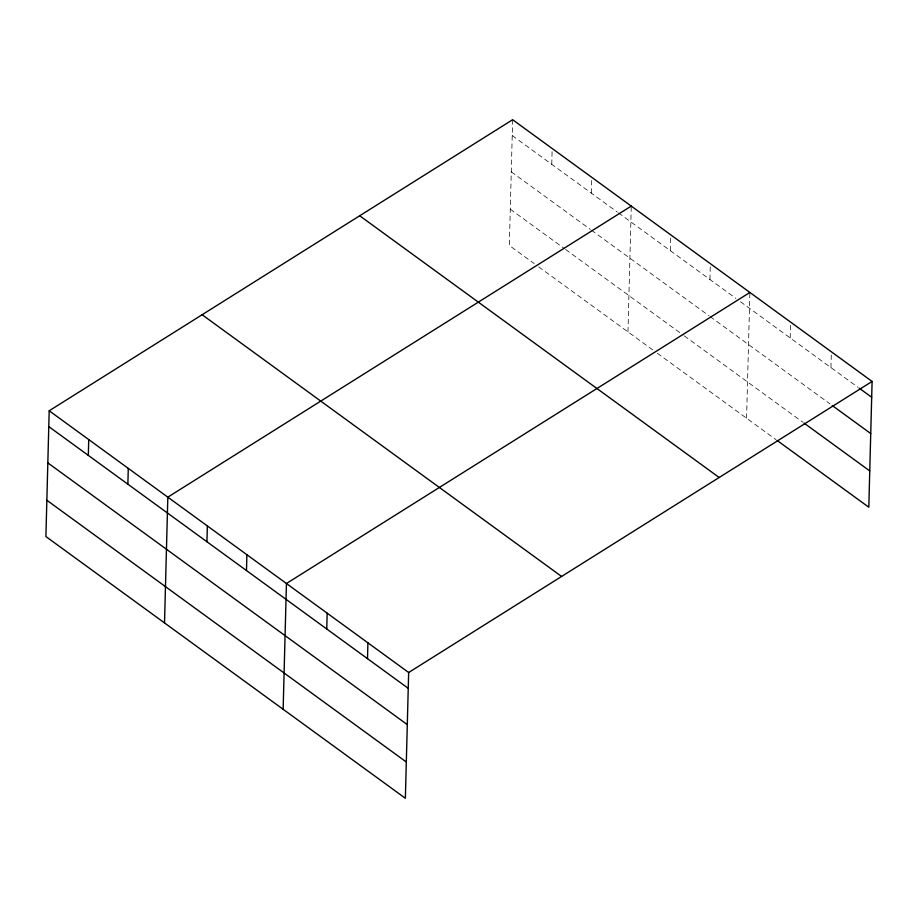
<?xml version="1.0" encoding="UTF-8"?>
<svg xmlns="http://www.w3.org/2000/svg" width="918" height="918" viewBox="0 0 918 918"><rect width="100%" height="100%" fill="white"/><g stroke="black" fill="none" stroke-linecap="round" stroke-linejoin="round"><path stroke-width="0.69" stroke-dasharray="4.59 3.44" d="M512.634 119.719L509.341 245.496L534.196 263.592M551.764 164.333L552.177 148.509M591.307 193.124L591.72 177.3M627.969 331.868L631.263 206.091M670.381 250.694L670.806 234.882M709.924 279.485L710.337 263.673M746.586 418.229L749.88 292.463M790.203 337.939L790.627 322.126M830.951 367.602L831.364 351.789M512.221 135.543L617.286 212.035M618.422 212.861L735.915 298.407M740.436 301.701L858.1 387.385M511.269 171.827L590.354 229.408M591.479 230.223L708.983 315.769M710.107 316.595L829.998 403.886M510.293 209.212L564.524 248.686M565.649 249.512L683.141 335.059M684.277 335.885L802.986 422.326M538.717 266.874L652.824 349.965M657.345 353.246L776.008 439.653"/><path stroke-width="1.38" d="M49.193 410.782L45.9 536.548L405.366 798.281L408.659 672.504L49.193 410.782L512.634 119.719L872.1 381.452L868.807 507.218L777.144 440.479M88.323 455.385L88.736 439.573M127.866 484.176L128.279 468.364M164.517 622.92L167.822 497.154L631.263 206.091M206.94 541.758L207.353 525.945M246.483 570.548L246.896 554.724M283.146 709.293L286.439 583.515L749.88 292.463M326.762 629.002L327.175 613.178M367.498 658.665L367.911 642.841M408.659 672.504L872.1 381.452M859.237 388.199L871.687 397.264M832.259 405.538L870.734 433.548M804.122 423.152L869.759 470.934M359.695 215.764L719.161 477.498M202.132 314.725L561.598 576.458M48.78 426.595L408.246 688.328M47.828 462.879L407.294 724.612M46.852 500.264L406.318 761.997"/></g></svg>
